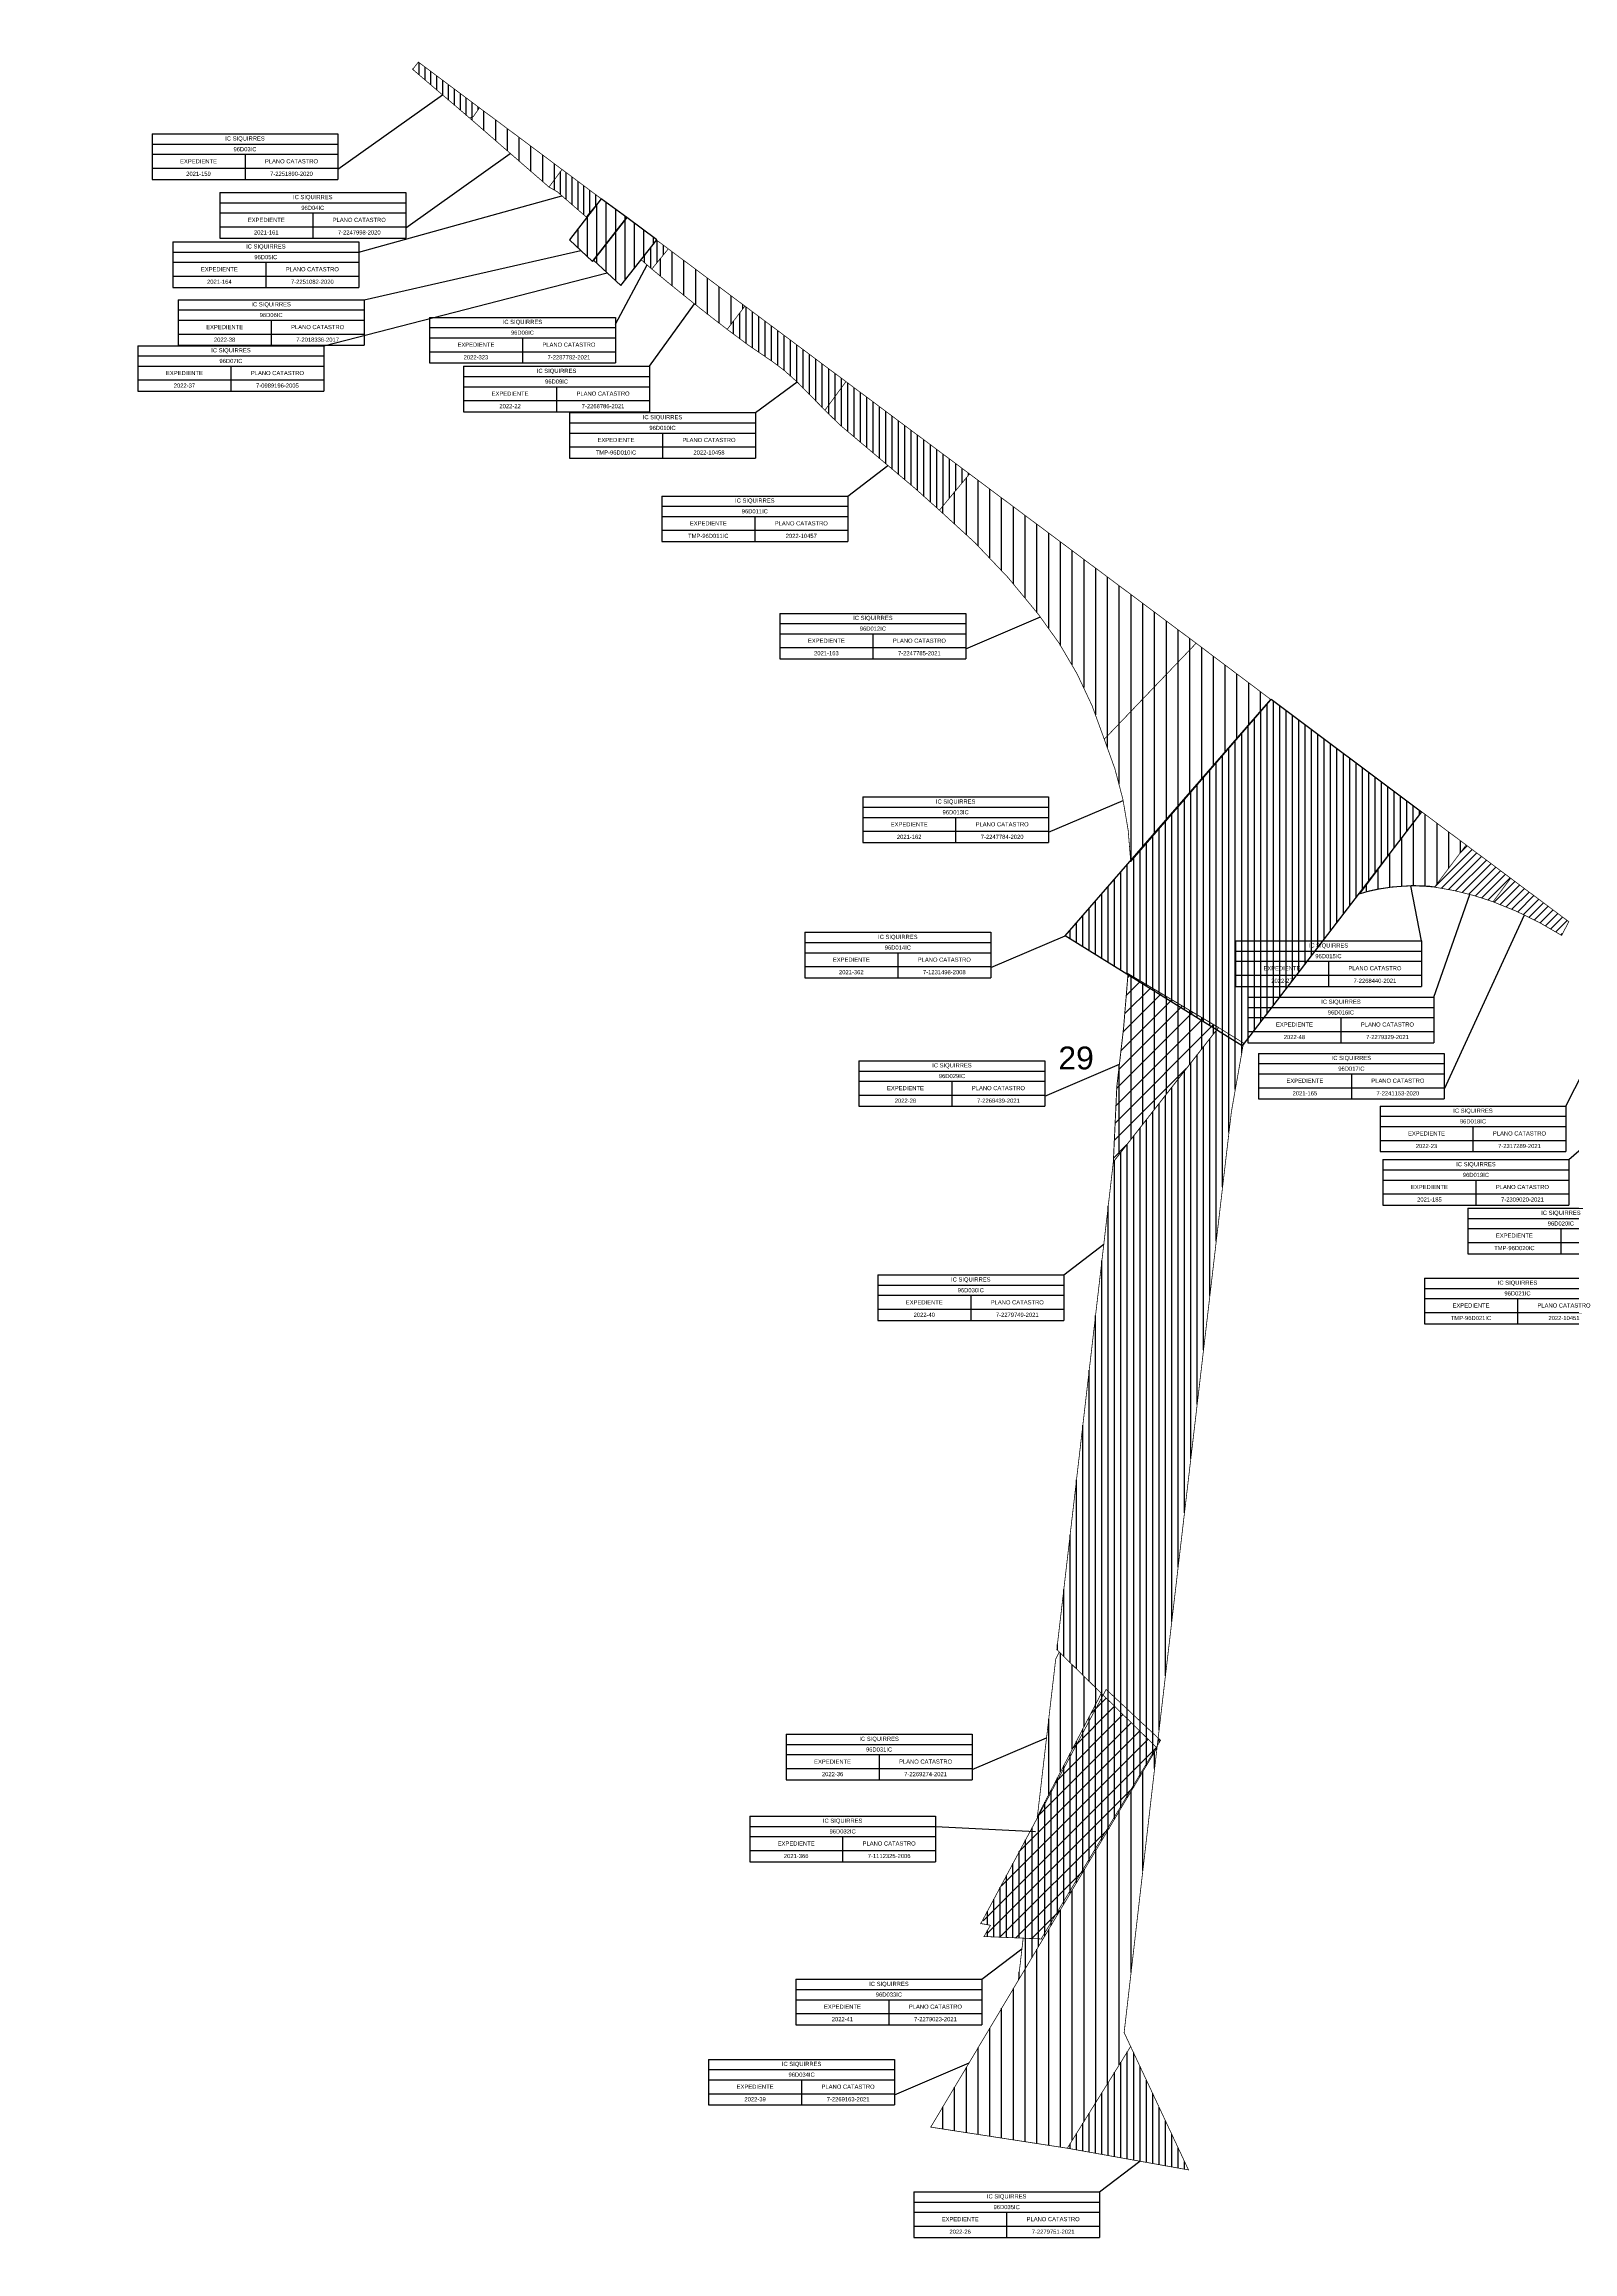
# Model space of a CAD drawing. Header units: inches. Extents: x 510447 to 606954, y 1095553 to 1134812.
# Drawn here: x 552877 to 553290, y 1116157 to 1116753 of the extents above; entities that cross this region are included whole.
import ezdxf

# ---------------------------------------------------------------- set-up
doc = ezdxf.new("R2010")
doc.units = ezdxf.units.IN
doc.header["$MEASUREMENT"] = 0
for name, color, linetype in [('00 Revisión JUN 2021', 161, 'Continuous'), ('2020-116265', 6, 'Continuous'), ('2020-116266', 232, 'Continuous'), ('7-1112325-2006', 7, 'Continuous'), ('7-1231498-2008', 6, 'Continuous'), ('7-2018336-2017', 7, 'Continuous'), ('7-2241150-2020', 7, 'Continuous'), ('7-2241153-2020', 7, 'Continuous'), ('7-2247784-2020', 7, 'Continuous'), ('7-2247785-2020', 7, 'Continuous'), ('7-2247998-2020', 7, 'Continuous'), ('7-2251082-2020', 7, 'Continuous'), ('7-2251890-2020', 7, 'Continuous'), ('7-2268439-2021', 7, 'Continuous'), ('7-2268440-2021', 7, 'Continuous'), ('7-2268786-2021', 7, 'Continuous'), ('7-2269163-2021', 7, 'Continuous'), ('7-2269274-2021', 7, 'Continuous'), ('7-2278538-2021', 7, 'Continuous'), ('7-2279023-2021', 4, 'Continuous'), ('7-2279329-2021', 7, 'Continuous'), ('7-2279749-2021', 3, 'Continuous'), ('7-2279751-2021', 5, 'Continuous'), ('7-2287782-2021', 7, 'Continuous'), ('7-989196-2005', 7, 'Continuous'), ('INFORMACION', 130, 'Continuous')]:
    doc.layers.add(name, color=color, linetype=linetype)
doc.styles.add('ARIAL', font='Arial.ttf')
doc.styles.get("Standard").update_dxf_attribs({"font": 'Arial.ttf'})
pattern_1 = [(45, (0, 0), (-2.24506403, 2.24506403), [])]
pattern_2 = [(45, (0, 0), (-1.1225320151, 1.1225320151), [])]
pattern_3 = [(90, (0, 0), (-3.175, 0), [])]
pattern_4 = [(90, (0, 0), (-1.5875, 0), [])]
pattern_5 = [(90, (0, 0), (-1.7145, 0), [])]
pattern_6 = [(90, (0, 0), (-2.54, 0), [])]

# ---------------------------------------------------------------- blocks, each defined once
blk = doc.blocks.new('*T902')
at = {"layer": 'INFORMACION', "color": 0, "linetype": 'ByBlock', "lineweight": -2, "transparency": 16777216}
for p, q in [((0, 0), (50.17, 0)), ((0, 0), (0, -12.28)), ((50.17, 0), (50.17, -12.28)), ((0, -2.75), (50.17, -2.75)), ((0, -5.5), (50.17, -5.5)), ((25.09, -5.5), (25.09, -12.28)), ((0, -9.25), (50.17, -9.25)), ((0, -12.28), (50.17, -12.28))]:
    blk.add_line(p, q, dxfattribs=at)
at = {"layer": 'INFORMACION', "color": 0, "transparency": 16777216, "char_height": 1.125, "attachment_point": 5}
for s, insert, width in [('IC SIQUIRRES', (25.09, -1.37), 50.145), ('96D029IC', (25.09, -4.12), 50.145), ('EXPEDIENTE ', (12.54, -7.37), 25.0575), ('2022-28', (12.54, -10.76), 25.0575), ('PLANO CATASTRO', (37.63, -7.37), 25.0575), ('7-2268439-2021', (37.63, -10.76), 25.0575)]:
    blk.add_mtext(s, dxfattribs=dict(at, insert=insert, width=width))
blk = doc.blocks.new('*T903')
at = {"layer": 'INFORMACION', "color": 0, "linetype": 'ByBlock', "lineweight": -2, "transparency": 16777216}
for p, q in [((0, 0), (50.17, 0)), ((0, 0), (0, -12.28)), ((50.17, 0), (50.17, -12.28)), ((0, -2.75), (50.17, -2.75)), ((0, -5.5), (50.17, -5.5)), ((25.09, -5.5), (25.09, -12.28)), ((0, -9.25), (50.17, -9.25)), ((0, -12.28), (50.17, -12.28))]:
    blk.add_line(p, q, dxfattribs=at)
at = {"layer": 'INFORMACION', "color": 0, "transparency": 16777216, "char_height": 1.125, "attachment_point": 5}
for s, insert, width in [('IC SIQUIRRES', (25.09, -1.37), 50.145), ('96D015IC', (25.09, -4.12), 50.145), ('EXPEDIENTE ', (12.54, -7.37), 25.0575), ('2022-27', (12.54, -10.76), 25.0575), ('PLANO CATASTRO', (37.63, -7.37), 25.0575), ('7-2268440-2021', (37.63, -10.76), 25.0575)]:
    blk.add_mtext(s, dxfattribs=dict(at, insert=insert, width=width))
blk = doc.blocks.new('*T904')
at = {"layer": 'INFORMACION', "color": 0, "linetype": 'ByBlock', "lineweight": -2, "transparency": 16777216}
for p, q in [((0, 0), (50.17, 0)), ((0, 0), (0, -12.28)), ((50.17, 0), (50.17, -12.28)), ((0, -2.75), (50.17, -2.75)), ((0, -5.5), (50.17, -5.5)), ((25.09, -5.5), (25.09, -12.28)), ((0, -9.25), (50.17, -9.25)), ((0, -12.28), (50.17, -12.28))]:
    blk.add_line(p, q, dxfattribs=at)
at = {"layer": 'INFORMACION', "color": 0, "transparency": 16777216, "char_height": 1.125, "attachment_point": 5}
for s, insert, width in [('IC SIQUIRRES', (25.09, -1.38), 50.145), ('96D016IC', (25.09, -4.12), 50.145), ('EXPEDIENTE ', (12.54, -7.38), 25.0575), ('2022-48', (12.54, -10.76), 25.0575), ('PLANO CATASTRO', (37.63, -7.38), 25.0575), ('7-2279329-2021', (37.63, -10.76), 25.0575)]:
    blk.add_mtext(s, dxfattribs=dict(at, insert=insert, width=width))
blk = doc.blocks.new('*T905')
at = {"layer": 'INFORMACION', "color": 0, "linetype": 'ByBlock', "lineweight": -2, "transparency": 16777216}
for p, q in [((0, 0), (50.17, 0)), ((0, 0), (0, -12.28)), ((50.17, 0), (50.17, -12.28)), ((0, -2.75), (50.17, -2.75)), ((0, -5.5), (50.17, -5.5)), ((25.09, -5.5), (25.09, -12.28)), ((0, -9.25), (50.17, -9.25)), ((0, -12.28), (50.17, -12.28))]:
    blk.add_line(p, q, dxfattribs=at)
at = {"layer": 'INFORMACION', "color": 0, "transparency": 16777216, "char_height": 1.125, "attachment_point": 5}
for s, insert, width in [('IC SIQUIRRES', (25.09, -1.37), 50.145), ('96D017IC', (25.09, -4.12), 50.145), ('EXPEDIENTE ', (12.54, -7.37), 25.0575), ('2021-165', (12.54, -10.76), 25.0575), ('PLANO CATASTRO', (37.63, -7.37), 25.0575), ('7-2241153-2020', (37.63, -10.76), 25.0575)]:
    blk.add_mtext(s, dxfattribs=dict(at, insert=insert, width=width))
blk = doc.blocks.new('*T908')
at = {"layer": 'INFORMACION', "color": 0, "linetype": 'ByBlock', "lineweight": -2, "transparency": 16777216}
for p, q in [((0, 0), (50.17, 0)), ((0, 0), (0, -12.28)), ((50.17, 0), (50.17, -12.28)), ((0, -2.75), (50.17, -2.75)), ((0, -5.5), (50.17, -5.5)), ((25.09, -5.5), (25.09, -12.28)), ((0, -9.25), (50.17, -9.25)), ((0, -12.28), (50.17, -12.28))]:
    blk.add_line(p, q, dxfattribs=at)
at = {"layer": 'INFORMACION', "color": 0, "transparency": 16777216, "char_height": 1.125, "attachment_point": 5}
for s, insert, width in [('IC SIQUIRRES', (25.09, -1.38), 50.145), ('96D014IC', (25.09, -4.12), 50.145), ('EXPEDIENTE ', (12.54, -7.38), 25.0575), ('2021-362', (12.54, -10.76), 25.0575), ('PLANO CATASTRO', (37.63, -7.38), 25.0575), ('7-1231498-2008', (37.63, -10.76), 25.0575)]:
    blk.add_mtext(s, dxfattribs=dict(at, insert=insert, width=width))
blk = doc.blocks.new('*T909')
at = {"layer": 'INFORMACION', "color": 0, "linetype": 'ByBlock', "lineweight": -2, "transparency": 16777216}
for p, q in [((0, 0), (50.17, 0)), ((0, 0), (0, -12.28)), ((50.17, 0), (50.17, -12.28)), ((0, -2.75), (50.17, -2.75)), ((0, -5.5), (50.17, -5.5)), ((25.09, -5.5), (25.09, -12.28)), ((0, -9.25), (50.17, -9.25)), ((0, -12.28), (50.17, -12.28))]:
    blk.add_line(p, q, dxfattribs=at)
at = {"layer": 'INFORMACION', "color": 0, "transparency": 16777216, "char_height": 1.125, "attachment_point": 5}
for s, insert, width in [('IC SIQUIRRES', (25.09, -1.38), 50.145), ('96D013IC', (25.09, -4.12), 50.145), ('EXPEDIENTE ', (12.54, -7.38), 25.0575), ('2021-162', (12.54, -10.76), 25.0575), ('PLANO CATASTRO', (37.63, -7.38), 25.0575), ('7-2247784-2020', (37.63, -10.76), 25.0575)]:
    blk.add_mtext(s, dxfattribs=dict(at, insert=insert, width=width))
blk = doc.blocks.new('*T910')
at = {"layer": 'INFORMACION', "color": 0, "linetype": 'ByBlock', "lineweight": -2, "transparency": 16777216}
for p, q in [((0, 0), (50.17, 0)), ((0, 0), (0, -12.28)), ((50.17, 0), (50.17, -12.28)), ((0, -2.75), (50.17, -2.75)), ((0, -5.5), (50.17, -5.5)), ((25.09, -5.5), (25.09, -12.28)), ((0, -9.25), (50.17, -9.25)), ((0, -12.28), (50.17, -12.28))]:
    blk.add_line(p, q, dxfattribs=at)
at = {"layer": 'INFORMACION', "color": 0, "transparency": 16777216, "char_height": 1.125, "attachment_point": 5}
for s, insert, width in [('IC SIQUIRRES', (25.09, -1.38), 50.145), ('96D012IC', (25.09, -4.12), 50.145), ('EXPEDIENTE ', (12.54, -7.38), 25.0575), ('2021-163', (12.54, -10.76), 25.0575), ('PLANO CATASTRO', (37.63, -7.38), 25.0575), ('7-2247785-2021', (37.63, -10.76), 25.0575)]:
    blk.add_mtext(s, dxfattribs=dict(at, insert=insert, width=width))
blk = doc.blocks.new('*T911')
at = {"layer": 'INFORMACION', "color": 0, "linetype": 'ByBlock', "lineweight": -2, "transparency": 16777216}
for p, q in [((0, 0), (50.17, 0)), ((0, 0), (0, -12.28)), ((50.17, 0), (50.17, -12.28)), ((0, -2.75), (50.17, -2.75)), ((0, -5.5), (50.17, -5.5)), ((25.09, -5.5), (25.09, -12.28)), ((0, -9.25), (50.17, -9.25)), ((0, -12.28), (50.17, -12.28))]:
    blk.add_line(p, q, dxfattribs=at)
at = {"layer": 'INFORMACION', "color": 0, "transparency": 16777216, "char_height": 1.125, "attachment_point": 5}
for s, insert, width in [('IC SIQUIRRES', (25.09, -1.38), 50.145), ('96D03IC', (25.09, -4.12), 50.145), ('EXPEDIENTE ', (12.54, -7.38), 25.0575), ('2021-159', (12.54, -10.76), 25.0575), ('PLANO CATASTRO', (37.63, -7.38), 25.0575), ('7-2251890-2020', (37.63, -10.76), 25.0575)]:
    blk.add_mtext(s, dxfattribs=dict(at, insert=insert, width=width))
blk = doc.blocks.new('*T912')
at = {"layer": 'INFORMACION', "color": 0, "linetype": 'ByBlock', "lineweight": -2, "transparency": 16777216}
for p, q in [((0, 0), (50.17, 0)), ((0, 0), (0, -12.28)), ((50.17, 0), (50.17, -12.28)), ((0, -2.75), (50.17, -2.75)), ((0, -5.5), (50.17, -5.5)), ((25.09, -5.5), (25.09, -12.28)), ((0, -9.25), (50.17, -9.25)), ((0, -12.28), (50.17, -12.28))]:
    blk.add_line(p, q, dxfattribs=at)
at = {"layer": 'INFORMACION', "color": 0, "transparency": 16777216, "char_height": 1.125, "attachment_point": 5}
for s, insert, width in [('IC SIQUIRRES', (25.09, -1.37), 50.145), ('96D04IC', (25.09, -4.12), 50.145), ('EXPEDIENTE ', (12.54, -7.37), 25.0575), ('2021-161', (12.54, -10.76), 25.0575), ('PLANO CATASTRO', (37.63, -7.37), 25.0575), ('7-2247998-2020', (37.63, -10.76), 25.0575)]:
    blk.add_mtext(s, dxfattribs=dict(at, insert=insert, width=width))
blk = doc.blocks.new('*T913')
at = {"layer": 'INFORMACION', "color": 0, "linetype": 'ByBlock', "lineweight": -2, "transparency": 16777216}
for p, q in [((0, 0), (50.17, 0)), ((0, 0), (0, -12.28)), ((50.17, 0), (50.17, -12.28)), ((0, -2.75), (50.17, -2.75)), ((0, -5.5), (50.17, -5.5)), ((25.09, -5.5), (25.09, -12.28)), ((0, -9.25), (50.17, -9.25)), ((0, -12.28), (50.17, -12.28))]:
    blk.add_line(p, q, dxfattribs=at)
at = {"layer": 'INFORMACION', "color": 0, "transparency": 16777216, "char_height": 1.125, "attachment_point": 5}
for s, insert, width in [('IC SIQUIRRES', (25.09, -1.38), 50.145), ('96D05IC', (25.09, -4.12), 50.145), ('EXPEDIENTE ', (12.54, -7.38), 25.0575), ('2021-164', (12.54, -10.76), 25.0575), ('PLANO CATASTRO', (37.63, -7.38), 25.0575), ('7-2251082-2020', (37.63, -10.76), 25.0575)]:
    blk.add_mtext(s, dxfattribs=dict(at, insert=insert, width=width))
blk = doc.blocks.new('*T914')
at = {"layer": 'INFORMACION', "color": 0, "linetype": 'ByBlock', "lineweight": -2, "transparency": 16777216}
for p, q in [((0, 0), (50.17, 0)), ((0, 0), (0, -12.28)), ((50.17, 0), (50.17, -12.28)), ((0, -2.75), (50.17, -2.75)), ((0, -5.5), (50.17, -5.5)), ((25.09, -5.5), (25.09, -12.28)), ((0, -9.25), (50.17, -9.25)), ((0, -12.28), (50.17, -12.28))]:
    blk.add_line(p, q, dxfattribs=at)
at = {"layer": 'INFORMACION', "color": 0, "transparency": 16777216, "char_height": 1.125, "attachment_point": 5}
for s, insert, width in [('IC SIQUIRRES', (25.09, -1.38), 50.145), ('96D019IC', (25.09, -4.12), 50.145), ('EXPEDIENTE ', (12.54, -7.38), 25.0575), ('2021-185', (12.54, -10.76), 25.0575), ('PLANO CATASTRO', (37.63, -7.38), 25.0575), ('7-2309020-2021', (37.63, -10.76), 25.0575)]:
    blk.add_mtext(s, dxfattribs=dict(at, insert=insert, width=width))
blk = doc.blocks.new('*T921')
at = {"layer": 'INFORMACION', "color": 0, "linetype": 'ByBlock', "lineweight": -2, "transparency": 16777216}
for p, q in [((0, 0), (50.17, 0)), ((0, 0), (0, -12.28)), ((50.17, 0), (50.17, -12.28)), ((0, -2.75), (50.17, -2.75)), ((0, -5.5), (50.17, -5.5)), ((25.09, -5.5), (25.09, -12.28)), ((0, -9.25), (50.17, -9.25)), ((0, -12.28), (50.17, -12.28))]:
    blk.add_line(p, q, dxfattribs=at)
at = {"layer": 'INFORMACION', "color": 0, "transparency": 16777216, "char_height": 1.125, "attachment_point": 5}
for s, insert, width in [('IC SIQUIRRES', (25.09, -1.37), 50.145), ('96D09IC', (25.09, -4.12), 50.145), ('EXPEDIENTE ', (12.54, -7.37), 25.0575), ('2022-22', (12.54, -10.76), 25.0575), ('PLANO CATASTRO', (37.63, -7.37), 25.0575), ('7-2268786-2021', (37.63, -10.76), 25.0575)]:
    blk.add_mtext(s, dxfattribs=dict(at, insert=insert, width=width))
blk = doc.blocks.new('*T922')
at = {"layer": 'INFORMACION', "color": 0, "linetype": 'ByBlock', "lineweight": -2, "transparency": 16777216}
for p, q in [((0, 0), (50.17, 0)), ((0, 0), (0, -12.28)), ((50.17, 0), (50.17, -12.28)), ((0, -2.75), (50.17, -2.75)), ((0, -5.5), (50.17, -5.5)), ((25.09, -5.5), (25.09, -12.28)), ((0, -9.25), (50.17, -9.25)), ((0, -12.28), (50.17, -12.28))]:
    blk.add_line(p, q, dxfattribs=at)
at = {"layer": 'INFORMACION', "color": 0, "transparency": 16777216, "char_height": 1.125, "attachment_point": 5}
for s, insert, width in [('IC SIQUIRRES', (25.09, -1.38), 50.145), ('96D031IC', (25.09, -4.12), 50.145), ('EXPEDIENTE ', (12.54, -7.38), 25.0575), ('2022-36', (12.54, -10.76), 25.0575), ('PLANO CATASTRO', (37.63, -7.38), 25.0575), ('7-2269274-2021', (37.63, -10.76), 25.0575)]:
    blk.add_mtext(s, dxfattribs=dict(at, insert=insert, width=width))
blk = doc.blocks.new('*T923')
at = {"layer": 'INFORMACION', "color": 0, "linetype": 'ByBlock', "lineweight": -2, "transparency": 16777216}
for p, q in [((0, 0), (50.17, 0)), ((0, 0), (0, -12.28)), ((50.17, 0), (50.17, -12.28)), ((0, -2.75), (50.17, -2.75)), ((0, -5.5), (50.17, -5.5)), ((25.09, -5.5), (25.09, -12.28)), ((0, -9.25), (50.17, -9.25)), ((0, -12.28), (50.17, -12.28))]:
    blk.add_line(p, q, dxfattribs=at)
at = {"layer": 'INFORMACION', "color": 0, "transparency": 16777216, "char_height": 1.125, "attachment_point": 5}
for s, insert, width in [('IC SIQUIRRES', (25.09, -1.37), 50.145), ('96D034IC', (25.09, -4.12), 50.145), ('EXPEDIENTE ', (12.54, -7.37), 25.0575), ('2022-39', (12.54, -10.76), 25.0575), ('PLANO CATASTRO', (37.63, -7.37), 25.0575), ('7-2269163-2021', (37.63, -10.76), 25.0575)]:
    blk.add_mtext(s, dxfattribs=dict(at, insert=insert, width=width))
blk = doc.blocks.new('*T924')
at = {"layer": 'INFORMACION', "color": 0, "linetype": 'ByBlock', "lineweight": -2, "transparency": 16777216}
for p, q in [((0, 0), (50.17, 0)), ((0, 0), (0, -12.28)), ((50.17, 0), (50.17, -12.28)), ((0, -2.75), (50.17, -2.75)), ((0, -5.5), (50.17, -5.5)), ((25.09, -5.5), (25.09, -12.28)), ((0, -9.25), (50.17, -9.25)), ((0, -12.28), (50.17, -12.28))]:
    blk.add_line(p, q, dxfattribs=at)
at = {"layer": 'INFORMACION', "color": 0, "transparency": 16777216, "char_height": 1.125, "attachment_point": 5}
for s, insert, width in [('IC SIQUIRRES', (25.09, -1.37), 50.145), ('96D08IC', (25.09, -4.12), 50.145), ('EXPEDIENTE ', (12.54, -7.37), 25.0575), ('2022-323', (12.54, -10.76), 25.0575), ('PLANO CATASTRO', (37.63, -7.37), 25.0575), ('7-2287782-2021', (37.63, -10.76), 25.0575)]:
    blk.add_mtext(s, dxfattribs=dict(at, insert=insert, width=width))
blk = doc.blocks.new('*T925')
at = {"layer": 'INFORMACION', "color": 0, "linetype": 'ByBlock', "lineweight": -2, "transparency": 16777216}
for p, q in [((0, 0), (50.17, 0)), ((0, 0), (0, -12.28)), ((50.17, 0), (50.17, -12.28)), ((0, -2.75), (50.17, -2.75)), ((0, -5.5), (50.17, -5.5)), ((25.09, -5.5), (25.09, -12.28)), ((0, -9.25), (50.17, -9.25)), ((0, -12.28), (50.17, -12.28))]:
    blk.add_line(p, q, dxfattribs=at)
at = {"layer": 'INFORMACION', "color": 0, "transparency": 16777216, "char_height": 1.125, "attachment_point": 5}
for s, insert, width in [('IC SIQUIRRES', (25.09, -1.38), 50.145), ('96D010IC', (25.09, -4.12), 50.145), ('TMP-96D010IC', (12.54, -10.76), 25.0575), ('EXPEDIENTE ', (12.54, -7.38), 25.0575), ('PLANO CATASTRO', (37.63, -7.38), 25.0575), ('2022-10458', (37.63, -10.76), 25.0575)]:
    blk.add_mtext(s, dxfattribs=dict(at, insert=insert, width=width))
blk = doc.blocks.new('*T926')
at = {"layer": 'INFORMACION', "color": 0, "linetype": 'ByBlock', "lineweight": -2, "transparency": 16777216}
for p, q in [((0, 0), (50.17, 0)), ((0, 0), (0, -12.28)), ((50.17, 0), (50.17, -12.28)), ((0, -2.75), (50.17, -2.75)), ((0, -5.5), (50.17, -5.5)), ((25.09, -5.5), (25.09, -12.28)), ((0, -9.25), (50.17, -9.25)), ((0, -12.28), (50.17, -12.28))]:
    blk.add_line(p, q, dxfattribs=at)
at = {"layer": 'INFORMACION', "color": 0, "transparency": 16777216, "char_height": 1.125, "attachment_point": 5}
for s, insert, width in [('IC SIQUIRRES', (25.09, -1.37), 50.145), ('96D011IC', (25.09, -4.12), 50.145), ('TMP-96D011IC', (12.54, -10.76), 25.0575), ('EXPEDIENTE ', (12.54, -7.37), 25.0575), ('PLANO CATASTRO', (37.63, -7.37), 25.0575), ('2022-10457', (37.63, -10.76), 25.0575)]:
    blk.add_mtext(s, dxfattribs=dict(at, insert=insert, width=width))
blk = doc.blocks.new('*T927')
at = {"layer": 'INFORMACION', "color": 0, "linetype": 'ByBlock', "lineweight": -2, "transparency": 16777216}
for p, q in [((0, 0), (50.17, 0)), ((0, 0), (0, -12.28)), ((50.17, 0), (50.17, -12.28)), ((0, -2.75), (50.17, -2.75)), ((0, -5.5), (50.17, -5.5)), ((25.09, -5.5), (25.09, -12.28)), ((0, -9.25), (50.17, -9.25)), ((0, -12.28), (50.17, -12.28))]:
    blk.add_line(p, q, dxfattribs=at)
at = {"layer": 'INFORMACION', "color": 0, "transparency": 16777216, "char_height": 1.125, "attachment_point": 5}
for s, insert, width in [('IC SIQUIRRES', (25.09, -1.38), 50.145), ('96D030IC', (25.09, -4.12), 50.145), ('EXPEDIENTE ', (12.54, -7.38), 25.0575), ('2022-40', (12.54, -10.76), 25.0575), ('PLANO CATASTRO', (37.63, -7.38), 25.0575), ('7-2279749-2021', (37.63, -10.76), 25.0575)]:
    blk.add_mtext(s, dxfattribs=dict(at, insert=insert, width=width))
blk = doc.blocks.new('*T928')
at = {"layer": 'INFORMACION', "color": 0, "linetype": 'ByBlock', "lineweight": -2, "transparency": 16777216}
for p, q in [((0, 0), (50.17, 0)), ((0, 0), (0, -12.28)), ((50.17, 0), (50.17, -12.28)), ((0, -2.75), (50.17, -2.75)), ((0, -5.5), (50.17, -5.5)), ((25.09, -5.5), (25.09, -12.28)), ((0, -9.25), (50.17, -9.25)), ((0, -12.28), (50.17, -12.28))]:
    blk.add_line(p, q, dxfattribs=at)
at = {"layer": 'INFORMACION', "color": 0, "transparency": 16777216, "char_height": 1.125, "attachment_point": 5}
for s, insert, width in [('IC SIQUIRRES', (25.09, -1.38), 50.145), ('96D032IC', (25.09, -4.12), 50.145), ('EXPEDIENTE ', (12.54, -7.38), 25.0575), ('2021-366', (12.54, -10.76), 25.0575), ('PLANO CATASTRO', (37.63, -7.38), 25.0575), ('7-1112325-2006', (37.63, -10.76), 25.0575)]:
    blk.add_mtext(s, dxfattribs=dict(at, insert=insert, width=width))
blk = doc.blocks.new('*T929')
at = {"layer": 'INFORMACION', "color": 0, "linetype": 'ByBlock', "lineweight": -2, "transparency": 16777216}
for p, q in [((0, 0), (50.17, 0)), ((0, 0), (0, -12.28)), ((50.17, 0), (50.17, -12.28)), ((0, -2.75), (50.17, -2.75)), ((0, -5.5), (50.17, -5.5)), ((25.09, -5.5), (25.09, -12.28)), ((0, -9.25), (50.17, -9.25)), ((0, -12.28), (50.17, -12.28))]:
    blk.add_line(p, q, dxfattribs=at)
at = {"layer": 'INFORMACION', "color": 0, "transparency": 16777216, "char_height": 1.125, "attachment_point": 5}
for s, insert, width in [('IC SIQUIRRES', (25.09, -1.38), 50.145), ('96D033IC', (25.09, -4.12), 50.145), ('EXPEDIENTE ', (12.54, -7.38), 25.0575), ('2022-41', (12.54, -10.76), 25.0575), ('PLANO CATASTRO', (37.63, -7.38), 25.0575), ('7-2279023-2021', (37.63, -10.76), 25.0575)]:
    blk.add_mtext(s, dxfattribs=dict(at, insert=insert, width=width))
blk = doc.blocks.new('*T930')
at = {"layer": 'INFORMACION', "color": 0, "linetype": 'ByBlock', "lineweight": -2, "transparency": 16777216}
for p, q in [((0, 0), (50.17, 0)), ((0, 0), (0, -12.28)), ((50.17, 0), (50.17, -12.28)), ((0, -2.75), (50.17, -2.75)), ((0, -5.5), (50.17, -5.5)), ((25.09, -5.5), (25.09, -12.28)), ((0, -9.25), (50.17, -9.25)), ((0, -12.28), (50.17, -12.28))]:
    blk.add_line(p, q, dxfattribs=at)
at = {"layer": 'INFORMACION', "color": 0, "transparency": 16777216, "char_height": 1.125, "attachment_point": 5}
for s, insert, width in [('IC SIQUIRRES', (25.09, -1.37), 50.145), ('96D035IC', (25.09, -4.12), 50.145), ('EXPEDIENTE ', (12.54, -7.37), 25.0575), ('2022-26', (12.54, -10.76), 25.0575), ('PLANO CATASTRO', (37.63, -7.37), 25.0575), ('7-2279751-2021', (37.63, -10.76), 25.0575)]:
    blk.add_mtext(s, dxfattribs=dict(at, insert=insert, width=width))
blk = doc.blocks.new('*T931')
at = {"layer": 'INFORMACION', "color": 0, "linetype": 'ByBlock', "lineweight": -2, "transparency": 16777216}
for p, q in [((0, 0), (50.17, 0)), ((0, 0), (0, -12.28)), ((50.17, 0), (50.17, -12.28)), ((0, -2.75), (50.17, -2.75)), ((0, -5.5), (50.17, -5.5)), ((25.09, -5.5), (25.09, -12.28)), ((0, -9.25), (50.17, -9.25)), ((0, -12.28), (50.17, -12.28))]:
    blk.add_line(p, q, dxfattribs=at)
at = {"layer": 'INFORMACION', "color": 0, "transparency": 16777216, "char_height": 1.125, "attachment_point": 5}
for s, insert, width in [('IC SIQUIRRES', (25.09, -1.37), 50.145), ('96D018IC', (25.09, -4.12), 50.145), ('EXPEDIENTE ', (12.54, -7.37), 25.0575), ('2022-23', (12.54, -10.76), 25.0575), ('PLANO CATASTRO', (37.63, -7.37), 25.0575), ('7-2317289-2021', (37.63, -10.76), 25.0575)]:
    blk.add_mtext(s, dxfattribs=dict(at, insert=insert, width=width))
blk = doc.blocks.new('*T932')
at = {"layer": 'INFORMACION', "color": 0, "linetype": 'ByBlock', "lineweight": -2, "transparency": 16777216}
for p, q in [((0, 0), (50.17, 0)), ((0, 0), (0, -12.28)), ((50.17, 0), (50.17, -12.28)), ((0, -2.75), (50.17, -2.75)), ((0, -5.5), (50.17, -5.5)), ((25.09, -5.5), (25.09, -12.28)), ((0, -9.25), (50.17, -9.25)), ((0, -12.28), (50.17, -12.28))]:
    blk.add_line(p, q, dxfattribs=at)
at = {"layer": 'INFORMACION', "color": 0, "transparency": 16777216, "char_height": 1.125, "attachment_point": 5}
for s, insert, width in [('IC SIQUIRRES', (25.09, -1.38), 50.145), ('96D020IC', (25.09, -4.12), 50.145), ('TMP-96D020IC', (12.54, -10.76), 25.0575), ('EXPEDIENTE ', (12.54, -7.38), 25.0575), ('PLANO CATASTRO', (37.63, -7.38), 25.0575), ('2022-10445', (37.63, -10.76), 25.0575)]:
    blk.add_mtext(s, dxfattribs=dict(at, insert=insert, width=width))
blk = doc.blocks.new('*T933')
at = {"layer": 'INFORMACION', "color": 0, "linetype": 'ByBlock', "lineweight": -2, "transparency": 16777216}
for p, q in [((0, 0), (50.17, 0)), ((0, 0), (0, -12.28)), ((50.17, 0), (50.17, -12.28)), ((0, -2.75), (50.17, -2.75)), ((0, -5.5), (50.17, -5.5)), ((25.09, -5.5), (25.09, -12.28)), ((0, -9.25), (50.17, -9.25)), ((0, -12.28), (50.17, -12.28))]:
    blk.add_line(p, q, dxfattribs=at)
at = {"layer": 'INFORMACION', "color": 0, "transparency": 16777216, "char_height": 1.125, "attachment_point": 5}
for s, insert, width in [('IC SIQUIRRES', (25.09, -1.37), 50.145), ('96D021IC', (25.09, -4.12), 50.145), ('TMP-96D021IC', (12.54, -10.76), 25.0575), ('EXPEDIENTE ', (12.54, -7.37), 25.0575), ('PLANO CATASTRO', (37.63, -7.37), 25.0575), ('2022-10451', (37.63, -10.76), 25.0575)]:
    blk.add_mtext(s, dxfattribs=dict(at, insert=insert, width=width))
blk = doc.blocks.new('*T939')
at = {"layer": 'INFORMACION', "color": 0, "linetype": 'ByBlock', "lineweight": -2, "transparency": 16777216}
for p, q in [((0, 0), (50.17, 0)), ((0, 0), (0, -12.28)), ((50.17, 0), (50.17, -12.28)), ((0, -2.75), (50.17, -2.75)), ((0, -5.5), (50.17, -5.5)), ((25.09, -5.5), (25.09, -12.28)), ((0, -9.25), (50.17, -9.25)), ((0, -12.28), (50.17, -12.28))]:
    blk.add_line(p, q, dxfattribs=at)
at = {"layer": 'INFORMACION', "color": 0, "transparency": 16777216, "char_height": 1.125, "attachment_point": 5}
for s, insert, width in [('IC SIQUIRRES', (25.09, -1.38), 50.145), ('96D07IC', (25.09, -4.12), 50.145), ('EXPEDIENTE ', (12.54, -7.38), 25.0575), ('2022-37', (12.54, -10.76), 25.0575), ('PLANO CATASTRO', (37.63, -7.38), 25.0575), ('7-0989196-2005', (37.63, -10.76), 25.0575)]:
    blk.add_mtext(s, dxfattribs=dict(at, insert=insert, width=width))
blk = doc.blocks.new('*T940')
at = {"layer": 'INFORMACION', "color": 0, "linetype": 'ByBlock', "lineweight": -2, "transparency": 16777216}
for p, q in [((0, 0), (50.17, 0)), ((0, 0), (0, -12.28)), ((50.17, 0), (50.17, -12.28)), ((0, -2.75), (50.17, -2.75)), ((0, -5.5), (50.17, -5.5)), ((25.09, -5.5), (25.09, -12.28)), ((0, -9.25), (50.17, -9.25)), ((0, -12.28), (50.17, -12.28))]:
    blk.add_line(p, q, dxfattribs=at)
at = {"layer": 'INFORMACION', "color": 0, "transparency": 16777216, "char_height": 1.125, "attachment_point": 5}
for s, insert, width in [('IC SIQUIRRES', (25.09, -1.37), 50.145), ('96D06IC', (25.09, -4.12), 50.145), ('EXPEDIENTE ', (12.54, -7.37), 25.0575), ('2022-38', (12.54, -10.76), 25.0575), ('PLANO CATASTRO', (37.63, -7.37), 25.0575), ('7-2018336-2017', (37.63, -10.76), 25.0575)]:
    blk.add_mtext(s, dxfattribs=dict(at, insert=insert, width=width))
blk = doc.blocks.new('Kilométrica grande')
at = {"color": 1}
blk.add_arc((554474.59, 1119042.03), 11671.49, 162.569102, 330.160229, dxfattribs=at)

msp = doc.modelspace()

# ---------------------------------------------------------------- hatches: boundary and pattern name
at = {"layer": '2020-116265'}
h = msp.add_hatch(dxfattribs=at)
h.set_pattern_fill('ANSI31', color=0, scale=0.54, angle=45)
h.set_pattern_definition(pattern_5)
h.paths.add_polyline_path([(553093.79, 1116662.04), (553127.14, 1116637.13), (553119.01, 1116627.34), (553112.69, 1116633.01), (553092.05, 1116650.45), (553088.12, 1116654.32)])
at = {"layer": '2020-116266'}
h = msp.add_hatch(dxfattribs=at)
h.set_pattern_fill('ANSI31', color=30, scale=0.54, angle=45)
h.set_pattern_definition(pattern_5)
h.paths.add_polyline_path([(553066.53, 1116682.41), (553093.79, 1116662.04), (553088.12, 1116654.32), (553080.62, 1116661.94), (553077.12, 1116665.07), (553074.06, 1116667.37), (553067.38, 1116671.93), (553061.75, 1116676.14)])
at = {"layer": '7-1112325-2006'}
h = msp.add_hatch(dxfattribs=at)
h.set_pattern_fill('ANSI31', color=2)
h.set_pattern_definition(pattern_1)
h.paths.add_polyline_path([(553162.7, 1116308.13), (553145.44, 1116274.93), (553130, 1116245.22), (553132.61, 1116244.78), (553131.54, 1116242.45), (553146.96, 1116241.85), (553177.72, 1116293.41)])
at = {"layer": '7-1231498-2008'}
h = msp.add_hatch(dxfattribs=at)
h.set_pattern_fill('ANSI31', color=2, scale=0.54, angle=45)
h.set_pattern_definition(pattern_5)
h.paths.add_polyline_path([(553208.53, 1116576.32), (553249.10634, 1116546.00526), (553200.67695, 1116482.80765), (553152.97177, 1116512.51716), (553208.52658, 1116576.32016)])
at = {"layer": '7-2018336-2017'}
h = msp.add_hatch(dxfattribs=at)
h.set_pattern_fill('ANSI31', color=256, scale=0.8, angle=45)
h.set_pattern_definition(pattern_6)
edge = h.paths.add_edge_path()
edge.add_line((553034.65498, 1116706.28039), (553027.76, 1116711.37))
edge.add_line((553027.76, 1116711.37), (553019.15358, 1116700.32783))
edge.add_line((553019.15358, 1116700.32783), (553025.42128, 1116694.4831))
edge.add_line((553025.42128, 1116694.4831), (553034.65419, 1116706.27945))
at = {"layer": '7-2241150-2020'}
h = msp.add_hatch(dxfattribs=at)
h.set_pattern_fill('ANSI31', color=2)
h.set_pattern_definition(pattern_1)
h.paths.add_polyline_path([(553166.44, 1116451.51, -1), (553165.44, 1116451.51, -0.427832288), (553165.96313, 1116452.00946), (553166.85687, 1116471.31054, -0.400724733), (553166.38, 1116471.81, -0.448216992), (553166.93722, 1116472.30672), (553168.64278, 1116487.11328, -0.381008517), (553168.2, 1116487.61, -0.438478), (553168.74102, 1116488.10831), (553169.86898, 1116501.81169, -0.39035842), (553169.41, 1116502.31, -1.312661288), (553170.33949, 1116502.054), (553193.89051, 1116488.016, -0.761811146), (553194.82, 1116487.76, -0.625216862), (553194.01178, 1116487.3663), (553166.24822, 1116451.9037, -0.230605002)])
at = {"layer": '7-2241153-2020'}
h = msp.add_hatch(dxfattribs=at)
h.set_pattern_fill('ANSI31', color=2, scale=0.5)
h.set_pattern_definition(pattern_2)
h.paths.add_polyline_path([(553273.15, 1116528.05), (553268.39, 1116521.7, -0.052710567), (553286.91, 1116512.61), (553288.83, 1116516.33)])
at = {"layer": '7-2247784-2020'}
h = msp.add_hatch(dxfattribs=at)
h.set_pattern_fill('ANSI31', color=2, angle=45)
h.set_pattern_definition(pattern_3)
edge = h.paths.add_edge_path()
edge.add_arc((553074.28261, 1116528.98594), 96.41, 2.0650536, 22.28759525)
edge.add_line((553163.49, 1116565.55), (553188.28, 1116591.45))
edge.add_line((553188.28, 1116591.45), (553208.53, 1116576.2))
edge.add_line((553208.53, 1116576.2), (553170.63, 1116532.46))
at = {"layer": '7-2247785-2020'}
h = msp.add_hatch(dxfattribs=at)
h.set_pattern_fill('ANSI31', color=1, angle=45)
h.set_pattern_definition(pattern_3)
edge = h.paths.add_edge_path()
edge.add_arc((552998.6417, 1116486.16938), 185.52, 37.54797471, 49.54762701)
edge.add_line((553119.01, 1116627.34), (553127.14, 1116637.13))
edge.add_line((553127.14, 1116637.13), (553188.28, 1116591.45))
edge.add_line((553188.28, 1116591.45), (553163.49, 1116565.55))
edge.add_arc((553063.34327, 1116534.2636), 104.92, 17.34909699, 38.25769282)
at = {"layer": '7-2247998-2020'}
h = msp.add_hatch(dxfattribs=at)
h.set_pattern_fill('ANSI31', color=2, angle=45)
h.set_pattern_definition(pattern_3)
h.paths.add_polyline_path([(552994.89, 1116735.92), (553017.18, 1116719.28), (553013.66, 1116714.53), (552992.25, 1116733.15), (552993.23, 1116733.52)])
at = {"layer": '7-2251082-2020'}
h = msp.add_hatch(dxfattribs=at)
h.set_pattern_fill('ANSI31', color=2, scale=0.5, angle=45)
h.set_pattern_definition(pattern_4)
h.paths.add_polyline_path([(553017.18, 1116719.28), (553027.76, 1116711.37), (553023.69, 1116706.48), (553015.89, 1116713.26), (553013.66, 1116714.53)])
at = {"layer": '7-2251890-2020'}
h = msp.add_hatch(dxfattribs=at)
h.set_pattern_fill('ANSI31', color=2, scale=0.5, angle=45)
h.set_pattern_definition(pattern_4)
h.paths.add_polyline_path([(552978.4, 1116748.25), (552994.89, 1116735.92), (552993.23, 1116733.52), (552992.25, 1116733.15), (552976.89, 1116746.27)])
at = {"layer": '7-2268439-2021'}
h = msp.add_hatch(dxfattribs=at)
h.set_pattern_fill('ANSI31', color=2, angle=45)
h.set_pattern_definition(pattern_3)
h.paths.add_polyline_path([(553169.91, 1116502.31), (553194.32, 1116487.76), (553165.94, 1116451.51), (553166.88, 1116471.81), (553168.7, 1116487.61)])
at = {"layer": '7-2268440-2021'}
h = msp.add_hatch(dxfattribs=at)
h.set_pattern_fill('ANSI31', color=2, angle=45)
h.set_pattern_definition(pattern_3)
h.paths.add_polyline_path([(553249.1, 1116546.01), (553261.13, 1116537.02), (553252.6, 1116525.65), (553249.60983, 1116525.89265), (553246.61056, 1116525.95906), (553243.6121, 1116525.85397), (553240.62626, 1116525.56286), (553237.66193, 1116525.10163), (553234.72985, 1116524.46689), (553232.53, 1116523.87)])
at = {"layer": '7-2268786-2021'}
h = msp.add_hatch(dxfattribs=at)
h.set_pattern_fill('ANSI31', color=30, angle=45)
h.set_pattern_definition(pattern_3)
h.paths.add_polyline_path([(553045.86, 1116697.85), (553066.53, 1116682.41), (553061.75, 1116676.14), (553057.32, 1116679.55), (553052.17, 1116683.61), (553045.89, 1116688.68), (553041.41, 1116692.41)])
at = {"layer": '7-2269163-2021'}
h = msp.add_hatch(dxfattribs=at)
h.set_pattern_fill('ANSI31', color=2, angle=45)
h.set_pattern_definition(pattern_3)
h.paths.add_polyline_path([(553153.52, 1116185.4), (553116.67, 1116191.09), (553146.96, 1116241.85), (553177.72, 1116293.4), (553168.85, 1116216.59), (553170.61, 1116212.84)])
at = {"layer": '7-2269274-2021'}
h = msp.add_hatch(dxfattribs=at)
h.set_pattern_fill('ANSI31', color=2, angle=45)
h.set_pattern_definition(pattern_3)
h.paths.add_polyline_path([(553145.45, 1116274.93), (553150.39, 1116317.38), (553151.35, 1116319.27), (553162.7, 1116308.13)])
at = {"layer": '7-2278538-2021'}
h = msp.add_hatch(dxfattribs=at)
h.set_pattern_fill('ANSI31', color=2, scale=0.54, angle=45)
h.set_pattern_definition([(90, (0, 0), (-1.7145, 0), [])])
h.paths.add_polyline_path([(553130.16975, 1116246.0172), (553132.78888, 1116245.55266), (553131.04553, 1116242.51774), (553146.46191, 1116241.86955), (553178.67436, 1116295.46394), (553163.99593, 1116309.19543), (553130.17496, 1116246.00737)])
h = msp.add_hatch(dxfattribs=at)
h.set_pattern_fill('ANSI31', color=2, scale=0.54, angle=45)
h.set_pattern_definition(pattern_5)
h.paths.add_polyline_path([(553162.7, 1116308.13), (553177.72, 1116293.4), (553146.96, 1116241.85), (553141.61, 1116242.06), (553145.44, 1116274.93)])
at = {"layer": '7-2279023-2021'}
h = msp.add_hatch(dxfattribs=at)
h.set_pattern_fill('ANSI31', color=2, scale=0.54, angle=45)
h.set_pattern_definition(pattern_5)
h.paths.add_polyline_path([(553146.96, 1116241.85), (553140.29, 1116230.66), (553141.61, 1116242.06)])
at = {"layer": '7-2279329-2021'}
h = msp.add_hatch(dxfattribs=at)
h.set_pattern_fill('ANSI31', color=2, scale=0.5)
h.set_pattern_definition(pattern_2)
h.paths.add_polyline_path([(553261.13, 1116537.02), (553252.6, 1116525.65, -0.053286703), (553268.39, 1116521.7), (553273.15, 1116528.05)])
at = {"layer": '7-2279749-2021'}
h = msp.add_hatch(dxfattribs=at)
h.set_pattern_fill('ANSI31', color=0, scale=0.54, angle=45)
h.set_pattern_definition(pattern_5)
h.paths.add_polyline_path([(553194.32, 1116487.76), (553201.06, 1116483.59), (553197.79, 1116465.01), (553177.72, 1116293.4), (553150.69, 1116319.92), (553165.94, 1116451.51)])
at = {"layer": '7-2279751-2021'}
h = msp.add_hatch(dxfattribs=at)
h.set_pattern_fill('ANSI31', color=2, scale=0.54, angle=45)
h.set_pattern_definition(pattern_5)
h.paths.add_polyline_path([(553186.21, 1116179.55), (553153.52, 1116185.4), (553170.61, 1116212.84)])
at = {"layer": '7-2287782-2021'}
h = msp.add_hatch(dxfattribs=at)
h.set_pattern_fill('ANSI31', color=2, scale=0.54, angle=45)
h.set_pattern_definition(pattern_5)
h.paths.add_polyline_path([(553042.67, 1116700.23), (553045.86, 1116697.85), (553041.41, 1116692.41), (553038.51, 1116694.92)])
at = {"layer": '7-989196-2005'}
h = msp.add_hatch(dxfattribs=at)
h.set_pattern_fill('ANSI31', color=30, scale=0.8, angle=45)
h.set_pattern_definition(pattern_6)
h.paths.add_polyline_path([(553042.73265, 1116700.31776), (553034.65498, 1116706.28039), (553025.71045, 1116694.80442), (553033.05324, 1116687.95715)])

# ---------------------------------------------------------------- linework, layer by layer
at = {"layer": '2020-116265', "color": 0, "const_width": 0.2, "flags": 128}
msp.add_lwpolyline([(553093.79, 1116662.04), (553127.14, 1116637.13), (553119.01, 1116627.34), (553112.69, 1116633.01), (553092.05, 1116650.45), (553088.12, 1116654.32)], close=True, dxfattribs=at)
at = {"layer": '2020-116266', "color": 30, "const_width": 0.2, "flags": 128}
msp.add_lwpolyline([(553066.53, 1116682.41), (553093.79, 1116662.04), (553088.12, 1116654.32), (553080.62, 1116661.94), (553077.12, 1116665.07), (553074.06, 1116667.37), (553067.38, 1116671.93), (553061.75, 1116676.14)], close=True, dxfattribs=at)
at = {"layer": '7-1112325-2006', "color": 2, "const_width": 0.2, "flags": 128}
msp.add_lwpolyline([(553130.16975, 1116246.0172), (553132.78888, 1116245.55266), (553131.04553, 1116242.51774), (553146.46191, 1116241.86955), (553178.67436, 1116295.46394), (553163.99593, 1116309.19543), (553130.17496, 1116246.00737)], close=True, dxfattribs=at)
at = {"layer": '7-1231498-2008', "color": 2, "flags": 128}
msp.add_lwpolyline([(553208.53, 1116576.32), (553249.10634, 1116546.00526), (553200.67695, 1116482.80765), (553152.97177, 1116512.51716), (553208.52658, 1116576.32016)], close=True, dxfattribs=at)
at = {"layer": '7-2018336-2017', "flags": 128}
msp.add_lwpolyline([(553034.65498, 1116706.28039), (553027.76, 1116711.37), (553019.15358, 1116700.32783), (553025.42128, 1116694.4831), (553034.65419, 1116706.27945)], dxfattribs=at)
at = {"layer": '7-2241150-2020', "color": 2, "const_width": 0.2}
msp.add_lwpolyline([(553169.91, 1116502.31), (553194.32, 1116487.76), (553165.94, 1116451.51), (553166.88, 1116471.81), (553168.7, 1116487.61)], close=True, dxfattribs=at)
at = {"layer": '7-2241153-2020', "color": 2, "const_width": 0.2}
msp.add_lwpolyline([(553268.39, 1116521.7), (553273.15, 1116528.05), (553288.83, 1116516.33), (553286.91, 1116512.61, 0.052710567), (553268.39, 1116521.7)], format="xyb", dxfattribs=at)
at = {"layer": '7-2247784-2020', "color": 2, "const_width": 0.2}
msp.add_lwpolyline([(553170.63, 1116532.46, 0.088467201), (553163.49, 1116565.55), (553188.28, 1116591.45), (553208.53, 1116576.2), (553170.63, 1116532.46)], format="xyb", dxfattribs=at)
at = {"layer": '7-2247785-2020', "color": 1, "const_width": 0.2}
msp.add_lwpolyline([(553145.73, 1116599.23, 0.052406258), (553119.01, 1116627.34), (553127.14, 1116637.13), (553188.28, 1116591.45), (553163.49, 1116565.55, 0.091484913)], format="xyb", close=True, dxfattribs=at)
at = {"layer": '7-2247998-2020', "color": 2, "const_width": 0.2}
msp.add_lwpolyline([(552994.89, 1116735.92), (553017.18, 1116719.28), (553013.66, 1116714.53), (552992.25, 1116733.15), (552993.23, 1116733.52)], close=True, dxfattribs=at)
at = {"layer": '7-2251082-2020', "color": 2, "const_width": 0.2}
msp.add_lwpolyline([(553017.18, 1116719.28), (553027.76, 1116711.37), (553023.69, 1116706.48), (553015.89, 1116713.26), (553013.66, 1116714.53)], close=True, dxfattribs=at)
at = {"layer": '7-2251890-2020', "color": 2, "const_width": 0.2}
msp.add_lwpolyline([(552978.4, 1116748.25), (552994.89, 1116735.92), (552993.23, 1116733.52), (552992.25, 1116733.15), (552976.89, 1116746.27)], close=True, dxfattribs=at)
at = {"layer": '7-2268439-2021', "color": 2, "const_width": 0.255, "flags": 128}
msp.add_lwpolyline([(553169.91, 1116502.31), (553194.32, 1116487.76), (553165.94, 1116451.51), (553166.88, 1116471.81), (553168.7, 1116487.61)], close=True, dxfattribs=at)
at = {"layer": '7-2268440-2021', "color": 2, "const_width": 0.2, "flags": 128}
msp.add_lwpolyline([(553249.1, 1116546.01), (553261.13, 1116537.02), (553252.6, 1116525.65), (553249.60983, 1116525.89265), (553246.61056, 1116525.95906), (553243.6121, 1116525.85397), (553240.62626, 1116525.56286), (553237.66193, 1116525.10163), (553234.72985, 1116524.46689), (553232.53, 1116523.87)], close=True, dxfattribs=at)
at = {"layer": '7-2268440-2021'}
msp.add_arc((553246.98171, 1116474.96041), 51, 83.67530873, 106.46124724, dxfattribs=at)
at = {"layer": '7-2268786-2021', "color": 30, "const_width": 0.2, "flags": 128}
msp.add_lwpolyline([(553045.86, 1116697.85), (553066.53, 1116682.41), (553061.75, 1116676.14), (553057.32, 1116679.55), (553052.17, 1116683.61), (553045.89, 1116688.68), (553041.41, 1116692.41)], close=True, dxfattribs=at)
at = {"layer": '7-2269163-2021', "color": 2, "const_width": 0.2, "flags": 128}
msp.add_lwpolyline([(553153.52, 1116185.4), (553116.67, 1116191.09), (553146.96, 1116241.85), (553177.72, 1116293.4), (553168.85, 1116216.59), (553170.61, 1116212.84)], close=True, dxfattribs=at)
at = {"layer": '7-2269274-2021', "color": 2, "const_width": 0.2, "flags": 128}
msp.add_lwpolyline([(553145.45, 1116274.93), (553150.39, 1116317.38), (553151.35, 1116319.27), (553162.7, 1116308.13)], close=True, dxfattribs=at)
at = {"layer": '7-2279023-2021', "color": 2, "const_width": 0.2, "flags": 128}
msp.add_lwpolyline([(553146.96, 1116241.85), (553140.29, 1116230.66), (553141.61, 1116242.06)], close=True, dxfattribs=at)
at = {"layer": '7-2279329-2021', "color": 2, "const_width": 0.2}
msp.add_lwpolyline([(553252.6, 1116525.65), (553261.13, 1116537.02), (553273.15, 1116528.05), (553268.39, 1116521.7, 0.053286703)], format="xyb", close=True, dxfattribs=at)
at = {"layer": '7-2279749-2021', "color": 0, "const_width": 0.2, "flags": 128}
msp.add_lwpolyline([(553194.32, 1116487.76), (553201.06, 1116483.59), (553197.79, 1116465.01), (553177.72, 1116293.4), (553150.69, 1116319.92), (553165.94, 1116451.51)], close=True, dxfattribs=at)
at = {"layer": '7-2279751-2021', "color": 2, "const_width": 0.2, "flags": 128}
msp.add_lwpolyline([(553186.21, 1116179.55), (553153.52, 1116185.4), (553170.61, 1116212.84)], close=True, dxfattribs=at)
at = {"layer": '7-2287782-2021', "color": 2, "const_width": 0.2, "flags": 128}
msp.add_lwpolyline([(553042.67, 1116700.23), (553045.86, 1116697.85), (553041.41, 1116692.41), (553038.51, 1116694.92)], close=True, dxfattribs=at)
at = {"layer": '7-989196-2005', "color": 30, "flags": 128}
msp.add_lwpolyline([(553042.73265, 1116700.31776), (553034.65498, 1116706.28039), (553025.71045, 1116694.80442), (553033.05324, 1116687.95715), (553042.73352, 1116700.31767)], dxfattribs=at)
at = {"layer": 'INFORMACION'}
for points in [[(552956.72045, 1116719.32977), (552984.9157, 1116739.41472)], [(552975.00885, 1116703.5062), (553003.20409, 1116723.59115)], [(552962.34264, 1116696.98491), (553017.09565, 1116712.16469)], [(552963.77329, 1116684.1165), (553022.28743, 1116697.40546)], [(552952.92426, 1116671.72476), (553029.38185, 1116691.38078)], [(553031.58313, 1116677.57219), (553040.11441, 1116693.53136)], [(553040.79232, 1116666.16476), (553052.95302, 1116682.9823)], [(553069.37787, 1116653.66546), (553080.61794, 1116661.93549)], [(553094.28016, 1116631.16605), (553105.08902, 1116639.43608)], [(553126.14468, 1116589.97808), (553146.24731, 1116598.57382)], [(553148.47804, 1116540.43773), (553168.58067, 1116549.03348)], [(553249.06493, 1116511.13326), (553246.22961, 1116525.96749)], [(553252.44175, 1116495.95409), (553262.16054, 1116523.68787)], [(553255.25552, 1116471.24493), (553276.87599, 1116518.13339)], [(553132.86914, 1116503.92142), (553152.97177, 1116512.51716)], [(553288.86584, 1116452.11888), (553326.36317, 1116484.61572)], [(553147.4735, 1116469.25753), (553167.57612, 1116477.85328)], [(553152.55514, 1116421.01193), (553163.36399, 1116429.28196)], [(553127.81738, 1116287.55926), (553147.92, 1116296.155)], [(553117.98684, 1116272.23802), (553144.96812, 1116270.84531)], [(553130.47453, 1116230.9692), (553141.28338, 1116239.23923)], [(553106.91555, 1116199.83574), (553127.01818, 1116208.43148)], [(553162.23763, 1116173.63345), (553173.04648, 1116181.90348)]]:
    msp.add_lwpolyline(points, dxfattribs=at)
at = {"layer": 'INFORMACION', "color": 5}
msp.add_lwpolyline([(553288.06997, 1116466.55764), (553305.19156, 1116500.27178)], dxfattribs=at)

# ---------------------------------------------------------------- block references
for name, p in [('Kilométrica grande', (0, 0)), ('*T911', (552906.54547, 1116728.85977)), ('*T912', (552924.83387, 1116713.0362)), ('*T913', (552912.16766, 1116699.73491)), ('*T940', (552913.59831, 1116684.1165)), ('*T924', (552981.40815, 1116679.36306)), ('*T939', (552902.74928, 1116671.72476)), ('*T921', (552990.61734, 1116666.16476)), ('*T925', (553019.20289, 1116653.66546)), ('*T926', (553044.10519, 1116631.16605)), ('*T910', (553075.9697, 1116599.50808)), ('*T909', (553098.30307, 1116549.96773)), ('*T908', (553082.69417, 1116513.45142)), ('*T903', (553198.88995, 1116511.13326)), ('*T904', (553202.26677, 1116495.95409)), ('*T905', (553205.08055, 1116480.77493)), ('*T902', (553097.29852, 1116478.78753)), ('*T931', (553237.89499, 1116466.55764)), ('*T914', (553238.69086, 1116452.11888)), ('*T932', (553261.61224, 1116439.01368)), ('*T927', (553102.38016, 1116421.01193)), ('*T933', (553249.91077, 1116420.14557)), ('*T922', (553077.6424, 1116297.08926)), ('*T928', (553067.81186, 1116274.98802)), ('*T929', (553080.29956, 1116230.9692)), ('*T923', (553056.74057, 1116209.36574)), ('*T930', (553112.06266, 1116173.63345))]:
    msp.add_blockref(name, p)

# ---------------------------------------------------------------- texts
at = {"layer": '00 Revisión JUN 2021', "style": 'ARIAL'}
msp.add_text('29', height=6.151198, dxfattribs=at).set_placement((553151.10965, 1116476.48021))

doc.saveas('drawing.dxf')
